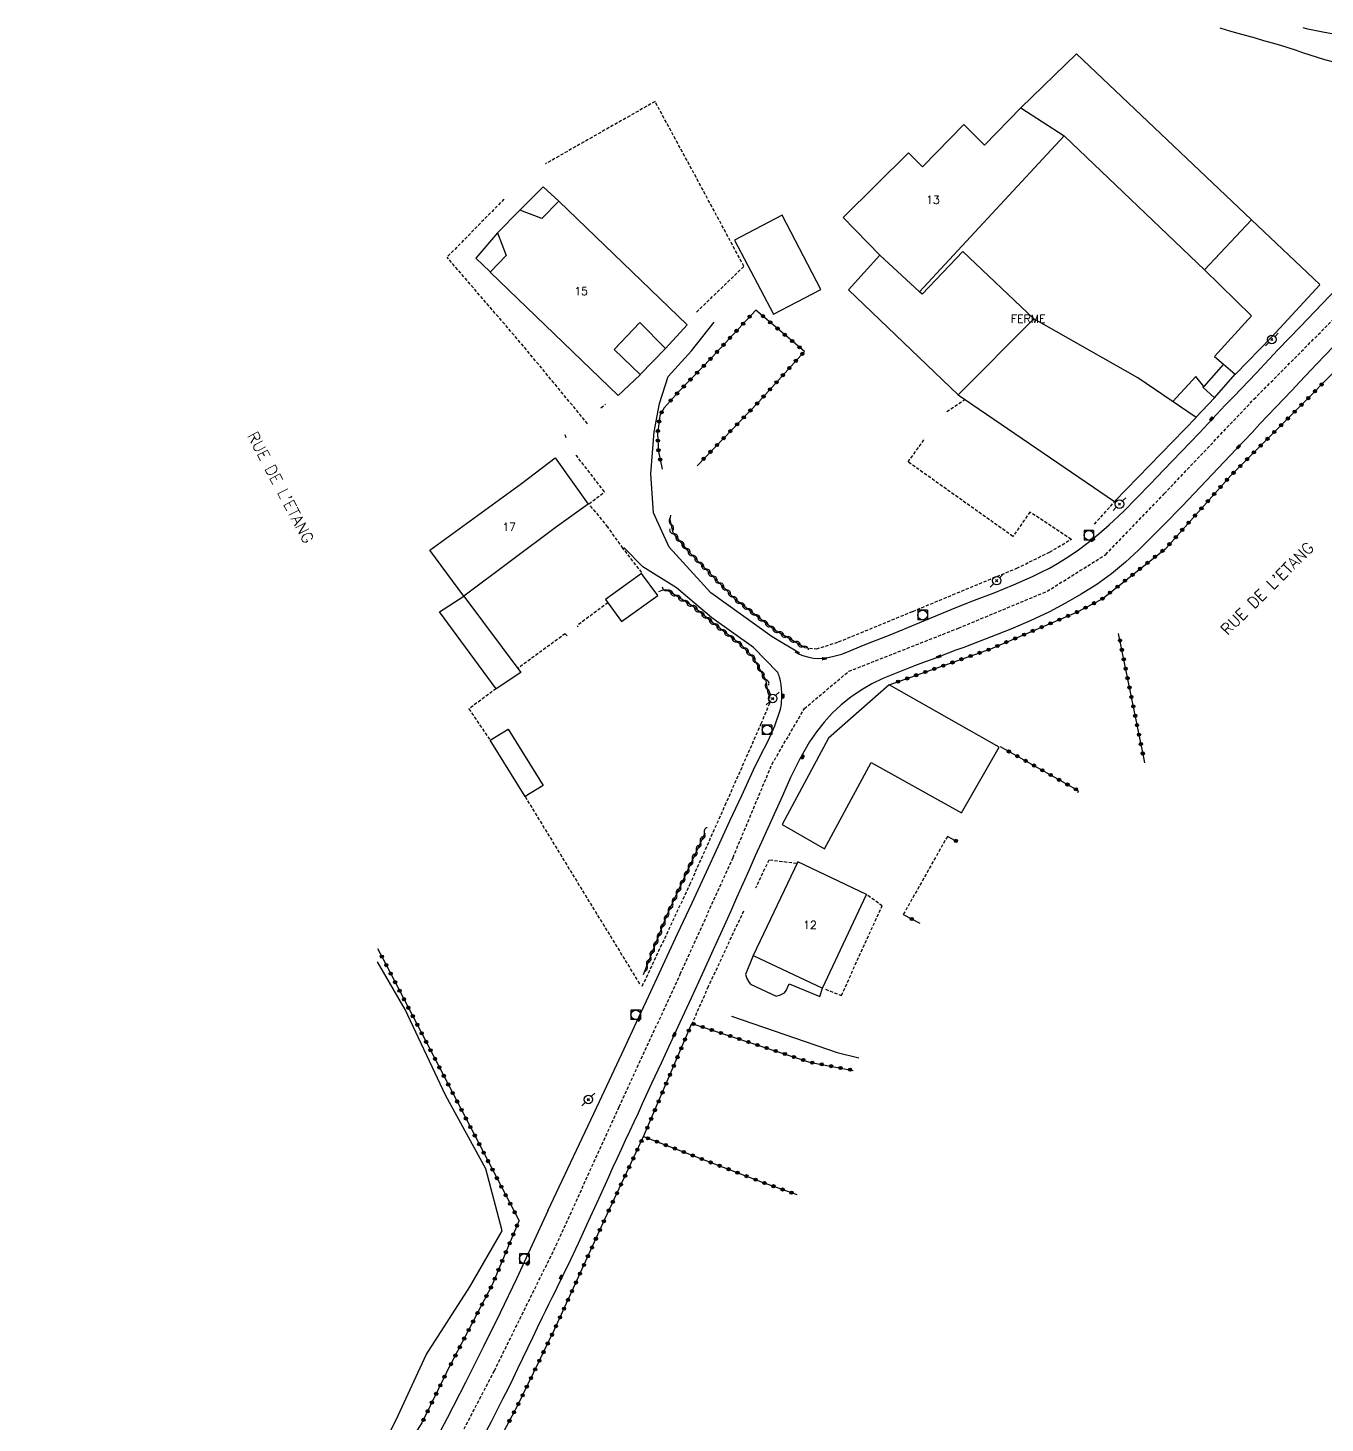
# Model space of a CAD drawing. Header units: millimetres. Extents: x 174998 to 176001, y 162000 to 163001.
# Drawn here: x 175634.8 to 175837.5, y 162390.3 to 162608.3 of the extents above; entities that cross this region are included whole.
import ezdxf
from ezdxf.enums import TextEntityAlignment as Align

# ---------------------------------------------------------------- set-up
doc = ezdxf.new("R2010")
doc.units = ezdxf.units.MM
doc.linetypes.add('DASHED', pattern=[0.75, 0.5, -0.25])
doc.layers.get('0').update_dxf_attribs({"linetype": 'CONTINUOUS'})
for name, color, linetype in [('W0001', 6, 'DASHED'), ('W0008', 7, 'CONTINUOUS'), ('W0014', 7, 'CONTINUOUS'), ('W0017', 7, 'CONTINUOUS'), ('W0101', 7, 'CONTINUOUS'), ('W0104', 1, 'CONTINUOUS'), ('W0112', 1, 'DASHED'), ('W0300', 7, 'CONTINUOUS'), ('W0310', 3, 'CONTINUOUS'), ('W0323', 7, 'CONTINUOUS'), ('W0401', 7, 'CONTINUOUS'), ('W0420', 7, 'CONTINUOUS'), ('W0473', 7, 'CONTINUOUS'), ('W0510', 5, 'CONTINUOUS'), ('W0984', 7, 'CONTINUOUS'), ('W0989', 7, 'CONTINUOUS'), ('W0991', 7, 'CONTINUOUS')]:
    doc.layers.add(name, color=color, linetype=linetype)
doc.styles.get("Standard").update_dxf_attribs({"font": 'romans.shx', "width": 0.85})

# ---------------------------------------------------------------- blocks, each defined once
blk = doc.blocks.new('T401')
for p, q in [((-0.3, 0.3), (0, 0.3)), ((-0.3, -0.25), (-0.3, 0.3)), ((-0.3, 0.15), (0, 0.15)), ((-0.3, 0), (0, 0)), ((0, 0.3), (0, -0.25)), ((-0.3, -0.15), (0, -0.15)), ((-0.3, -0.25), (-0.3, -0.3)), ((-0.3, -0.3), (0, -0.3)), ((0, -0.3), (0, -0.25))]:
    blk.add_line(p, q)
blk = doc.blocks.new('T420')
for p, q in [((0.75, 0.75), (-0.75, 0.75)), ((-0.75, 0.75), (-0.75, -0.75)), ((0.75, 0.75), (0.75, -0.75)), ((0.75, -0.75), (-0.75, -0.75))]:
    blk.add_line(p, q)
blk.add_ellipse((0, 0), major_axis=(-0.53, 0.53), ratio=1, start_param=3.926991, end_param=10.210176)
blk = doc.blocks.new('T473')
for p, q in [((-0.166667, 0.166667), (0.166667, -0.166667)), ((-0.166667, -0.166667), (0.166667, 0.166667)), ((0.500001, 0.500001), (1.000002, 1.000002)), ((-1.000002, -1.000002), (-0.500001, -0.500001))]:
    blk.add_line(p, q)
blk.add_ellipse((0, 0), major_axis=(0.471405, 0.471405), ratio=1, start_param=5.4977871438, end_param=11.780972451)
blk = doc.blocks.new('t310o')
at = {"color": 0, "linetype": 'Continuous'}
for centre, start, end in [((-0.5, 0.38), 216.8699, 323.1304), ((0.5, -0.37), 36.8699, 143.1303)]:
    blk.add_arc(centre, 0.625, start, end, dxfattribs=at)
blk = doc.blocks.new('t323o')
at = {"color": 0, "linetype": 'Continuous'}
for radius in [0.25, 0.15]:
    blk.add_circle((0, 0), radius, dxfattribs=at)

msp = doc.modelspace()

# ---------------------------------------------------------------- linework, layer by layer
at = {"layer": 'W0001'}
msp.add_lwpolyline([(175700.9, 162385.39), (175707.71, 162398.48), (175717.37, 162418.07), (175727.19, 162439.71), (175736.76, 162460.42), (175745, 162478.66), (175751.07, 162493.2), (175756.15, 162501.92), (175763.09, 162507.74), (175780.22, 162514.49), (175794.06, 162520.24), (175803.23, 162525.98), (175812.36, 162535.47), (175826.37, 162550.23), (175839.79, 162563.73), (175850.32, 162573.72), (175855.46, 162576.85), (175860.84, 162579.56), (175866.42, 162581.82), (175872.17, 162583.62)], dxfattribs=at)
at = {"layer": 'W0008'}
for points in [[(175838.81, 162558.47), (175836.17, 162555.7), (175833.54, 162552.94), (175832.29, 162551.63), (175831.04, 162550.32), (175829.8, 162549.01), (175828.56, 162547.69), (175827.32, 162546.38), (175826.08, 162545.06), (175824.83, 162543.75), (175823.59, 162542.44), (175820.78, 162539.47), (175817.98, 162536.49), (175815.15, 162533.54), (175812.28, 162530.63), (175810.31, 162528.66), (175808.34, 162526.68), (175806.3, 162524.77), (175804.15, 162522.99), (175801.82, 162521.32), (175799.41, 162519.79), (175796.94, 162518.36), (175794.42, 162517.03), (175791.43, 162515.61), (175788.38, 162514.34), (175785.31, 162513.15), (175782.24, 162511.95), (175781.03, 162511.48), (175779.83, 162511.02), (175778.62, 162510.56), (175777.41, 162510.11), (175776.2, 162509.66), (175774.99, 162509.21), (175773.78, 162508.76), (175772.58, 162508.3), (175771.53, 162507.89), (175770.48, 162507.47), (175769.44, 162507.05), (175768.39, 162506.63)], [(175736.7, 162452.88), (175735.23, 162449.7), (175733.75, 162446.52), (175732.28, 162443.34), (175730.81, 162440.15), (175730.15, 162438.72), (175729.49, 162437.3), (175728.83, 162435.87), (175728.16, 162434.44), (175727.5, 162433.02), (175726.84, 162431.59), (175726.18, 162430.16), (175725.52, 162428.73)], [(175716.06, 162423.47), (175724.13, 162440.53)], [(175725.52, 162428.73), (175723.96, 162425.27), (175722.38, 162421.81), (175720.78, 162418.37), (175719.16, 162414.93), (175718.67, 162413.91), (175718.18, 162412.89), (175717.68, 162411.87), (175717.18, 162410.86), (175716.68, 162409.84), (175716.18, 162408.82), (175715.68, 162407.81), (175715.18, 162406.79), (175714.41, 162405.19), (175713.64, 162403.59), (175712.88, 162401.99), (175712.11, 162400.39), (175711.34, 162398.79), (175710.57, 162397.19), (175709.79, 162395.6), (175708.99, 162394.01), (175707.18, 162390.5), (175705.34, 162387)], [(175716.06, 162423.47), (175713.63, 162418.13), (175711.14, 162412.81), (175708.61, 162407.52), (175706.03, 162402.26), (175703.21, 162396.65), (175700.34, 162391.08), (175697.41, 162385.52)]]:
    msp.add_lwpolyline(points, dxfattribs=at)
at = {"layer": 'W0014'}
for points in [[(175754.64, 162510.8), (175755.34, 162510.44), (175756.07, 162510.15), (175756.82, 162509.94), (175757.59, 162509.8), (175758.34, 162509.75), (175759.08, 162509.79), (175759.82, 162509.9), (175760.55, 162510.04), (175761.99, 162510.44), (175763.39, 162510.97), (175764.76, 162511.55), (175766.14, 162512.11), (175769.54, 162513.46), (175772.93, 162514.85), (175776.32, 162516.25), (175779.71, 162517.64), (175782.74, 162518.84), (175785.78, 162520.02), (175788.81, 162521.24), (175791.8, 162522.57), (175793.12, 162523.21), (175794.42, 162523.87), (175795.71, 162524.59), (175796.96, 162525.36), (175798.74, 162526.58), (175800.46, 162527.88), (175802.13, 162529.23), (175803.77, 162530.64), (175805.98, 162532.7), (175808.11, 162534.84), (175810.2, 162537.02), (175812.29, 162539.2), (175813.67, 162540.63), (175815.05, 162542.06), (175816.43, 162543.5), (175817.8, 162544.95), (175819.17, 162546.4), (175820.53, 162547.84), (175821.9, 162549.29), (175823.28, 162550.73), (175826.71, 162554.34), (175830.14, 162557.96), (175833.58, 162561.56), (175837.05, 162565.14), (175839.41, 162567.59)], [(175724.13, 162440.53), (175726.06, 162444.66), (175727.99, 162448.78), (175729.91, 162452.91), (175731.84, 162457.04), (175734.09, 162461.88), (175736.34, 162466.72), (175738.59, 162471.56), (175740.83, 162476.4), (175742.68, 162480.38), (175744.52, 162484.36), (175746.36, 162488.34), (175748.18, 162492.33), (175749.29, 162494.61), (175750.47, 162496.89), (175751.55, 162499.24), (175752.37, 162501.67), (175752.45, 162502.01), (175752.51, 162502.36), (175752.56, 162502.7), (175752.59, 162503.05), (175752.61, 162503.4), (175752.62, 162503.75), (175752.62, 162504.09), (175752.62, 162504.44), (175752.58, 162505.05), (175752.51, 162505.65), (175752.4, 162506.25), (175752.26, 162506.84), (175752.19, 162507.05), (175752.12, 162507.25), (175752.03, 162507.45), (175751.93, 162507.64)], [(175768.39, 162506.63), (175766.66, 162505.78), (175764.99, 162504.81), (175763.4, 162503.71), (175761.9, 162502.5), (175760.5, 162501.19), (175759.22, 162499.77), (175758.04, 162498.26), (175756.95, 162496.7), (175755.36, 162493.98), (175753.99, 162491.14), (175752.72, 162488.26), (175751.44, 162485.4), (175750.43, 162483.24), (175749.44, 162481.07), (175748.46, 162478.89), (175747.49, 162476.71), (175746.53, 162474.53), (175745.56, 162472.35), (175744.59, 162470.17), (175743.61, 162468), (175741.89, 162464.22), (175740.17, 162460.44), (175738.44, 162456.66), (175736.7, 162452.89)]]:
    msp.add_lwpolyline(points, dxfattribs=at)
at = {"layer": 'W0017'}
for points in [[(175755.38, 162510.55), (175751.13, 162513.11), (175741.51, 162520), (175735.02, 162527.14), (175732.59, 162532.48), (175732.13, 162538.58), (175732.69, 162545.17), (175733.52, 162549.57), (175734.88, 162553.81), (175738.5, 162557.8), (175742.06, 162562.29)], [(175751.92, 162507.63), (175748.18, 162511.47), (175741.69, 162516.11), (175736.14, 162520.8), (175730.89, 162524.06), (175727.91, 162527.09)]]:
    msp.add_lwpolyline(points, dxfattribs=at)
at = {"layer": 'W0101'}
for points in [[(175789.96, 162595.75), (175784.28, 162589.95)], [(175789.96, 162595.75), (175796.72, 162591.37)], [(175784.28, 162589.95), (175781.03, 162593.14), (175774.59, 162586.57), (175772.41, 162588.71), (175762.18, 162578.61), (175767.93, 162572.73)], [(175774.14, 162567.04), (175796.72, 162591.37)], [(175717.8, 162581.2), (175715.34, 162583.41), (175711.66, 162579.76)], [(175711.66, 162579.76), (175708.22, 162576.26)], [(175717.8, 162581.2), (175715.14, 162578.46), (175711.66, 162579.76)], [(175727.03, 162550.84), (175730.49, 162554.08), (175730.5, 162554.1), (175734.44, 162558.18), (175734.44, 162558.18), (175737.85, 162561.85), (175717.8, 162581.2)], [(175708.22, 162576.26), (175704.82, 162572.3), (175707.06, 162570.14)], [(175708.22, 162576.26), (175709.55, 162572.71), (175707.05, 162570.11)], [(175767.93, 162572.73), (175774.14, 162567.04)], [(175707.05, 162570.11), (175727.03, 162550.84)], [(175734.44, 162558.18), (175730.41, 162562.21), (175726.42, 162558.01), (175730.5, 162554.1)], [(175702.91, 162519.49), (175697.6, 162526.67), (175711.94, 162537.08), (175711.95, 162537.07), (175717.23, 162541.1), (175722.37, 162533.84), (175717.42, 162530.29), (175717.4, 162530.29), (175702.94, 162519.48), (175702.96, 162519.49)], [(175755.11, 162477.97), (175748.14, 162463.34), (175748.13, 162463.34)], [(175758.98, 162458.24), (175765.85, 162472.86), (175755.11, 162477.97)], [(175748.14, 162463.34), (175758.98, 162458.24)]]:
    msp.add_lwpolyline(points, dxfattribs=at)
at = {"layer": 'W0104'}
for points in [[(175836.67, 162568.17), (175826, 162578.27), (175798.68, 162604.22), (175789.96, 162595.75)], [(175796.72, 162591.37), (175818.65, 162570.48), (175818.66, 162570.48), (175826.02, 162563.28), (175820.21, 162556.91), (175821.63, 162555.71), (175818.57, 162552.22), (175817.32, 162553.77)], [(175818.65, 162570.48), (175826, 162578.27)], [(175767.93, 162572.73), (175763.01, 162567.33), (175780.18, 162550.92), (175804.57, 162534.26)], [(175817.33, 162547.41), (175808.23, 162553.61), (175791.97, 162562.81), (175780.9, 162573.33), (175774.55, 162566.65), (175774.14, 162567.04)], [(175804.57, 162534.26), (175817.33, 162547.41), (175817.3, 162547.39), (175820.2, 162550.45), (175820.21, 162550.46), (175823.47, 162554.16), (175823.48, 162554.16), (175829.18, 162560.01), (175836.68, 162568.14)], [(175780.18, 162550.92), (175791.97, 162562.81)], [(175821.63, 162555.71), (175823.47, 162554.16)], [(175817.32, 162553.77), (175813.7, 162549.88)], [(175820.21, 162550.46), (175818.4, 162552.11), (175818.57, 162552.22)], [(175707.99, 162505.02), (175699.15, 162517.04), (175702.91, 162519.49)], [(175702.96, 162519.49), (175711.85, 162507.57), (175707.99, 162505.02)], [(175769.37, 162505.62), (175759.92, 162497.32), (175752.67, 162483.81)], [(175752.68, 162483.8), (175759.29, 162480.02), (175766.57, 162493.49), (175780.71, 162485.64), (175786.6, 162495.91), (175769.37, 162505.62)], [(175748.13, 162463.34), (175746.94, 162460.35), (175747.15, 162459.77), (175747.5, 162459.15), (175747.71, 162458.88), (175751.74, 162457.01), (175752.43, 162457.2), (175753.04, 162457.53), (175753.28, 162457.85), (175753.78, 162458.91), (175758.55, 162456.93), (175758.99, 162458.24), (175758.98, 162458.24)]]:
    msp.add_lwpolyline(points, dxfattribs=at)
for points in [[(175758.72, 162567.4), (175752.66, 162578.99), (175745.24, 162575.11), (175751.31, 162563.52)], [(175730.71, 162523.04), (175725.08, 162518.98), (175727.59, 162515.5), (175733.22, 162519.56)], [(175712.5, 162488.16), (175707.05, 162496.96), (175709.88, 162498.7), (175715.32, 162489.9)]]:
    msp.add_lwpolyline(points, close=True, dxfattribs=at)
at = {"layer": 'W0112'}
for points in [[(175739.29, 162563.87), (175746.69, 162571.01), (175739.24, 162584.89), (175732.81, 162596.75), (175715.69, 162587.02)], [(175709.21, 162581.5), (175700.31, 162572.43)], [(175722.28, 162546.41), (175712.25, 162558.54), (175700.31, 162572.43)], [(175724.36, 162548.9), (175725.07, 162549.45)], [(175778.4, 162548.31), (175781.26, 162550.24)], [(175718.93, 162544.2), (175718.76, 162544.72)], [(175756.19, 162511.48), (175758.03, 162511.23), (175761.49, 162512.34), (175773.07, 162517.1), (175789.32, 162523.84), (175794.46, 162526.36), (175797.82, 162528.36), (175797.81, 162528.35), (175791.39, 162532.62), (175788.72, 162528.82), (175772.34, 162540.45), (175774.98, 162544.1)], [(175722.51, 162533.88), (175724.91, 162535.79), (175720.39, 162541.62)], [(175730.72, 162523.17), (175727.8, 162526.98), (175727.79, 162526.99), (175725.41, 162530.29), (175725.42, 162530.28), (175722.51, 162533.88)], [(175801.46, 162530.72), (175804.54, 162534.15)], [(175725.46, 162518.46), (175720.64, 162514.89), (175720.76, 162514.68)], [(175719.06, 162513.27), (175718.78, 162513.61), (175711.38, 162508.2)], [(175707.99, 162505.02), (175703.73, 162501.88), (175707.05, 162496.96)], [(175730.82, 162458.55), (175738.25, 162474.41), (175738.24, 162474.41), (175743.77, 162486.82), (175749.4, 162499.56), (175750.73, 162502.76), (175750.77, 162503.98), (175750.83, 162504.38)], [(175712.5, 162488.16), (175730.4, 162458.88)], [(175778.48, 162481.94), (175771.6, 162469.75)], [(175754.94, 162477.7), (175750.57, 162478.25), (175748.52, 162473.85)], [(175759.42, 162458.08), (175761.92, 162457.1), (175768.31, 162471.09), (175765.85, 162472.86)], [(175746.62, 162470.26), (175741.12, 162458.48), (175738.44, 162452.39)]]:
    msp.add_lwpolyline(points, dxfattribs=at)
at = {"layer": 'W0300'}
for points in [[(175697.04, 162400.96), (175703.88, 162411.59), (175708.92, 162420.33), (175706.39, 162429.99), (175700.06, 162441.53), (175693.79, 162454.9), (175689.44, 162462.34)], [(175744.78, 162453.84), (175761.25, 162448.21), (175764.66, 162447.37)], [(175666.65, 162346.55), (175677.69, 162363.86), (175686.78, 162379.51), (175692.66, 162391.47), (175697.04, 162400.96)]]:
    msp.add_lwpolyline(points, dxfattribs=at)
at = {"layer": 'W0310'}
for points in [[(175756.15, 162511.48), (175751.5, 162514.19), (175745.42, 162518.92), (175738.1, 162526.41), (175735.65, 162529.35), (175735.19, 162531.45), (175735.3, 162532.14)], [(175750.46, 162504.29), (175750.17, 162506.28), (175748.17, 162509.83), (175746.39, 162511.75), (175742.09, 162515.11), (175738.78, 162517.84), (175734.7, 162520.43), (175734.12, 162520.49), (175733.35, 162520.17)], [(175730.99, 162460.4), (175734.61, 162469.47), (175740.62, 162482.53)]]:
    msp.add_lwpolyline(points, dxfattribs=at)
at = {"layer": 'W0323'}
for points in [[(175769.37, 162505.62), (175785.25, 162511.24), (175798.71, 162516.98), (175802.61, 162519.01), (175812.66, 162527), (175822.75, 162538.31), (175834.69, 162550.25), (175844.99, 162560.7), (175852.87, 162568.89), (175861.5, 162573.34), (175864.82, 162573.8), (175868.78, 162572.51), (175872.3, 162570.29), (175874.16, 162567.37)], [(175748.55, 162564.18), (175741.67, 162556.75), (175736.57, 162551.49), (175734.25, 162548.92)], [(175739.37, 162539.86), (175748.98, 162549.79), (175756.14, 162557.7), (175748.55, 162564.18)], [(175734.25, 162548.92), (175733.55, 162547.68), (175733.2, 162544.79), (175733.35, 162542.09), (175733.91, 162539.34)], [(175809.34, 162493.45), (175809.1, 162494.51), (175805.23, 162513.66)], [(175798.89, 162488.79), (175798.98, 162489.07), (175786.8, 162495.96)], [(175780.07, 162481.12), (175778.48, 162481.94)], [(175771.59, 162469.76), (175774.17, 162468.38)], [(175689.46, 162464.45), (175690.69, 162462.08), (175711.56, 162421.9)], [(175731.02, 162435.06), (175738.57, 162452.73), (175756.95, 162446.68), (175763.77, 162445.4)], [(175724.94, 162422.14), (175731.02, 162435.06), (175749.57, 162427.92), (175754.98, 162425.99)], [(175679.96, 162291.23), (175659.72, 162308.46), (175673.86, 162329.74), (175680.61, 162340.48), (175687.54, 162351.53), (175694.27, 162362.65), (175699.2, 162370.64), (175705.63, 162382.29), (175711.37, 162393.1), (175717.09, 162404.89), (175724.95, 162422.13)], [(175700.23, 162398.18), (175707.41, 162411.96), (175711.56, 162421.9)], [(175700.23, 162398.18), (175696.39, 162390.33), (175688.76, 162378.34), (175680.32, 162364.56), (175671.38, 162350.42), (175663.62, 162338.63), (175652.08, 162321.28), (175634.83, 162335.59)]]:
    msp.add_lwpolyline(points, dxfattribs=at)
at = {"layer": 'W0510'}
for points in [[(175821.06, 162608.25), (175821.22, 162608.2), (175822.55, 162607.81), (175823.89, 162607.43), (175825.22, 162607.06), (175826.55, 162606.68), (175827.89, 162606.31), (175829.22, 162605.93), (175830.55, 162605.54), (175831.7, 162605.18), (175832.84, 162604.81), (175833.99, 162604.43), (175835.13, 162604.05), (175836.27, 162603.67), (175837.43, 162603.31), (175838.59, 162602.98)], [(175840.02, 162607.06), (175837.4, 162607.52), (175834.78, 162608.07), (175834.09, 162608.24)]]:
    msp.add_lwpolyline(points, dxfattribs=at)

# ---------------------------------------------------------------- block references
at = {"layer": 'W0310'}
for p, rotation in [((175735.36, 162530.67), 102.2229561226148), ((175735.74, 162529.24), 129.7749080698927), ((175736.7, 162528.08), 129.7749080698927), ((175737.66, 162526.93), 129.7749080698927), ((175738.67, 162525.82), 134.3536452557741), ((175739.72, 162524.75), 134.3536452557741), ((175740.77, 162523.68), 134.3536452557741), ((175741.81, 162522.6), 134.3536452557741), ((175734.77, 162520.38), 147.5797469803303), ((175742.86, 162521.53), 134.3536452557741), ((175743.91, 162520.46), 134.3536452557741), ((175736.04, 162519.57), 147.5797469803303), ((175737.31, 162518.77), 147.5797469803303), ((175738.57, 162517.97), 147.5797469803303), ((175744.96, 162519.39), 134.3536452557741), ((175746.09, 162518.4), 142.1478238800239), ((175747.27, 162517.48), 142.1478238800239), ((175739.75, 162517.04), 140.5433094090812), ((175740.91, 162516.08), 140.5433094090812), ((175748.46, 162516.56), 142.1478238800239), ((175749.64, 162515.64), 142.1478238800239), ((175742.06, 162515.13), 140.5433094090812), ((175743.24, 162514.21), 141.9454063433088), ((175744.43, 162513.28), 141.9454063433088), ((175750.82, 162514.72), 142.1478238800239), ((175752.06, 162513.87), 149.774230167183), ((175745.61, 162512.36), 141.9454063433088), ((175746.73, 162511.37), 133.0815717355783), ((175753.35, 162513.11), 149.774230167183), ((175754.65, 162512.36), 149.774230167183), ((175755.94, 162511.6), 149.774230167183), ((175747.76, 162510.28), 133.0815717355783), ((175748.61, 162509.06), 119.3493356833171), ((175749.35, 162507.75), 119.3493356833171), ((175750.08, 162506.44), 119.3493356833171), ((175750.36, 162504.98), 98.32771494387826), ((175740.56, 162482.4), 65.29445561140354), ((175739.94, 162481.04), 65.29445561140354), ((175738.68, 162478.31), 65.29445561140354), ((175739.31, 162479.67), 65.29445561140354), ((175738.06, 162476.95), 65.29445561140354), ((175736.8, 162474.22), 65.29445561140354), ((175737.43, 162475.59), 65.29445561140354), ((175735.55, 162471.5), 65.29445561140354), ((175736.18, 162472.86), 65.29445561140354), ((175734.92, 162470.14), 65.29445561140354), ((175733.77, 162467.36), 68.20185839598783), ((175734.33, 162468.76), 68.20185839598783), ((175733.22, 162465.97), 68.20185839598783), ((175732.1, 162463.19), 68.20185839598783), ((175732.66, 162464.58), 68.20185839598783), ((175731.55, 162461.79), 68.20185839598783)]:
    msp.add_blockref('t310o', p, dxfattribs=dict(at, rotation=rotation))
at = {"layer": 'W0323'}
for p, rotation in [((175746.57, 162562.04), 227.2144457014473), ((175747.59, 162563.14), 227.2144457014473), ((175749.67, 162563.22), 139.5543408157608), ((175750.81, 162562.25), 139.5543408157608), ((175744.53, 162559.84), 227.2144457014473), ((175745.55, 162560.94), 227.2144457014473), ((175751.95, 162561.28), 139.5543408157608), ((175753.09, 162560.3), 139.5543408157608), ((175754.24, 162559.33), 139.5543408157608), ((175742.5, 162557.64), 227.2144457014473), ((175743.52, 162558.74), 227.2144457014473), ((175755.38, 162558.36), 139.5543408157608), ((175755.82, 162557.34), 47.80573848506908), ((175740.43, 162555.47), 225.8785143223321), ((175741.47, 162556.54), 225.8785143223321), ((175753.8, 162555.12), 47.80573848506908), ((175754.81, 162556.23), 47.80573848506908), ((175738.34, 162553.31), 225.8785143223321), ((175739.38, 162554.39), 225.8785143223321), ((175751.79, 162552.89), 47.80573848506908), ((175752.79, 162554), 47.80573848506908), ((175736.26, 162551.15), 227.8378202916046), ((175737.3, 162552.24), 225.8785143223321), ((175749.77, 162550.67), 47.80573848506908), ((175750.78, 162551.78), 47.80573848506908), ((175835.92, 162551.49), 45.44722596961272), ((175836.97, 162552.56), 45.44722596961272), ((175735.26, 162550.04), 227.8378202916046), ((175747.71, 162548.49), 45.96187807833302), ((175748.76, 162549.57), 45.96187807833302), ((175833.81, 162549.36), 44.9808022190745), ((175834.87, 162550.42), 45.44722596961272), ((175733.44, 162546.77), 263.0213327059166), ((175733.84, 162548.19), 240.8829652197096), ((175745.63, 162546.33), 45.96187807833302), ((175746.67, 162547.41), 45.96187807833302), ((175831.69, 162547.24), 44.9808022190745), ((175832.75, 162548.3), 44.9808022190745), ((175733.26, 162545.28), 263.0213327059166), ((175743.54, 162544.17), 45.96187807833302), ((175744.58, 162545.25), 45.96187807833302), ((175828.5, 162544.06), 44.9808022190745), ((175829.56, 162545.12), 44.9808022190745), ((175830.63, 162546.18), 44.9808022190745), ((175733.26, 162543.78), 273.1880785249288), ((175733.34, 162542.28), 273.1880785249288), ((175741.46, 162542.02), 45.96187807833302), ((175742.5, 162543.1), 45.96187807833302), ((175826.38, 162541.94), 44.9808022190745), ((175827.44, 162543), 44.9808022190745), ((175733.61, 162540.81), 281.4779313461298), ((175740.41, 162540.94), 45.96187807833302), ((175824.26, 162539.82), 44.9808022190745), ((175825.32, 162540.88), 44.9808022190745), ((175822.17, 162537.66), 48.24372812603194), ((175823.2, 162538.76), 44.9808022190745), ((175820.18, 162535.43), 48.24372812603194), ((175821.17, 162536.54), 48.24372812603194), ((175818.18, 162533.19), 48.24372812603194), ((175819.18, 162534.31), 48.24372812603194), ((175817.18, 162532.07), 48.24372812603194), ((175815.18, 162529.83), 48.24372812603194), ((175816.18, 162530.95), 48.24372812603194), ((175813.18, 162527.59), 48.24372812603194), ((175814.18, 162528.71), 48.24372812603194), ((175809.75, 162524.69), 38.53018001481554), ((175810.93, 162525.63), 38.53018001481554), ((175812.1, 162526.56), 38.53018001481554), ((175807.41, 162522.82), 38.53018001481554), ((175808.58, 162523.76), 38.53018001481554), ((175805.06, 162520.96), 38.53018001481554), ((175806.23, 162521.89), 38.53018001481554), ((175801.4, 162518.37), 27.45685566677009), ((175802.71, 162519.09), 38.53018001481554), ((175803.89, 162520.02), 38.53018001481554), ((175795.98, 162515.81), 23.07521477946369), ((175797.36, 162516.4), 23.07521477946369), ((175798.73, 162516.99), 27.45685566677009), ((175800.07, 162517.68), 27.45685566677009), ((175791.84, 162514.05), 23.07521477946369), ((175793.22, 162514.64), 23.07521477946369), ((175794.6, 162515.23), 23.07521477946369), ((175786.32, 162511.7), 23.07521477946369), ((175787.7, 162512.29), 23.07521477946369), ((175789.08, 162512.87), 23.07521477946369), ((175790.46, 162513.46), 23.07521477946369), ((175805.45, 162512.55), 101.4174701190255), ((175780.69, 162509.63), 19.48835016884626), ((175782.1, 162510.13), 19.48835016884626), ((175783.51, 162510.63), 19.48835016884626), ((175784.93, 162511.13), 19.48835016884626), ((175805.75, 162511.08), 101.4174701190255), ((175806.04, 162509.61), 101.4174701190255), ((175773.62, 162507.13), 19.48835016884626), ((175775.03, 162507.63), 19.48835016884626), ((175776.44, 162508.13), 19.48835016884626), ((175777.86, 162508.63), 19.48835016884626), ((175779.27, 162509.13), 19.48835016884626), ((175806.34, 162508.14), 101.4174701190255), ((175770.79, 162506.13), 19.48835016884626), ((175772.2, 162506.63), 19.48835016884626), ((175806.64, 162506.67), 101.4174701190255), ((175806.94, 162505.2), 101.4174701190255), ((175807.23, 162503.73), 101.4174701190255), ((175807.53, 162502.26), 101.4174701190255), ((175807.83, 162500.79), 101.4174701190255), ((175808.12, 162499.32), 101.4174701190255), ((175808.42, 162497.85), 101.4174701190255), ((175808.72, 162496.38), 101.4174701190255), ((175788.1, 162495.22), 150.5049002381385), ((175789.41, 162494.48), 150.5049002381385), ((175809.01, 162494.91), 101.4174701190255), ((175790.71, 162493.75), 150.5049002381385), ((175792.02, 162493.01), 150.5049002381385), ((175793.33, 162492.27), 150.5049002381385), ((175794.63, 162491.53), 150.5049002381385), ((175795.94, 162490.79), 150.5049002381385), ((175797.24, 162490.05), 150.5049002381385), ((175798.55, 162489.31), 150.5049002381385), ((175779.81, 162481.25), 152.7246955270479), ((175772.91, 162469.05), 331.9114442609525), ((175690.12, 162463.17), 297.4963894434121), ((175690.82, 162461.84), 297.4480223306152), ((175691.51, 162460.51), 297.4480223306152), ((175692.2, 162459.18), 297.4480223306152), ((175692.89, 162457.84), 297.4480223306152), ((175693.58, 162456.51), 297.4480223306152), ((175694.27, 162455.18), 297.4480223306152), ((175694.97, 162453.85), 297.4480223306152), ((175695.66, 162452.52), 297.4480223306152), ((175738.84, 162452.64), 341.801952411133), ((175696.35, 162451.19), 297.4480223306152), ((175738.09, 162451.61), 66.8663964038513), ((175740.26, 162452.17), 341.801952411133), ((175741.69, 162451.7), 341.801952411133), ((175743.11, 162451.23), 341.801952411133), ((175744.54, 162450.77), 341.801952411133), ((175697.04, 162449.86), 297.4480223306152), ((175697.73, 162448.53), 297.4480223306152), ((175736.91, 162448.85), 66.8663964038513), ((175737.5, 162450.23), 66.8663964038513), ((175745.96, 162450.3), 341.801952411133), ((175747.39, 162449.83), 341.801952411133), ((175748.81, 162449.36), 341.801952411133), ((175750.24, 162448.89), 341.801952411133), ((175751.66, 162448.42), 341.801952411133), ((175698.42, 162447.2), 297.4480223306152), ((175735.74, 162446.09), 66.8663964038513), ((175736.32, 162447.47), 66.8663964038513), ((175753.09, 162447.96), 341.801952411133), ((175754.51, 162447.49), 341.801952411133), ((175755.94, 162447.02), 341.801952411133), ((175757.38, 162446.6), 349.3471161124734), ((175758.85, 162446.33), 349.3471161124734), ((175760.33, 162446.05), 349.3471161124734), ((175699.11, 162445.86), 297.4480223306152), ((175699.8, 162444.53), 297.4480223306152), ((175735.15, 162444.71), 66.8663964038513), ((175761.8, 162445.77), 349.3471161124734), ((175763.28, 162445.5), 349.3471161124734), ((175700.5, 162443.2), 297.4480223306152), ((175701.19, 162441.87), 297.4480223306152), ((175733.97, 162441.95), 66.8663964038513), ((175734.56, 162443.33), 66.8663964038513), ((175701.88, 162440.54), 297.4480223306152), ((175733.38, 162440.57), 66.8663964038513), ((175702.57, 162439.21), 297.4480223306152), ((175703.26, 162437.88), 297.4480223306152), ((175732.2, 162437.81), 66.8663964038513), ((175732.79, 162439.19), 66.8663964038513), ((175703.95, 162436.55), 297.4480223306152), ((175704.64, 162435.22), 297.4480223306152), ((175731.61, 162436.44), 66.8663964038513), ((175705.34, 162433.88), 297.4480223306152), ((175730.05, 162433), 64.78691129017272), ((175730.69, 162434.36), 64.78691129017272), ((175731.7, 162434.79), 338.957108078628), ((175733.1, 162434.26), 338.957108078628), ((175734.5, 162433.72), 338.957108078628), ((175735.9, 162433.18), 338.957108078628), ((175706.03, 162432.55), 297.4480223306152), ((175706.72, 162431.22), 297.4480223306152), ((175729.41, 162431.64), 64.78691129017272), ((175737.3, 162432.64), 338.957108078628), ((175738.7, 162432.1), 338.957108078628), ((175740.1, 162431.56), 338.957108078628), ((175741.5, 162431.02), 338.957108078628), ((175707.41, 162429.89), 297.4480223306152), ((175708.1, 162428.56), 297.4480223306152), ((175728.14, 162428.93), 64.78691129017272), ((175728.77, 162430.29), 64.78691129017272), ((175742.9, 162430.49), 338.957108078628), ((175744.3, 162429.95), 338.957108078628), ((175745.7, 162429.41), 338.957108078628), ((175747.1, 162428.87), 338.957108078628), ((175708.79, 162427.23), 297.4480223306152), ((175727.5, 162427.57), 64.78691129017272), ((175748.5, 162428.33), 338.957108078628), ((175749.9, 162427.8), 340.3175260256641), ((175751.31, 162427.3), 340.3175260256641), ((175752.73, 162426.79), 340.3175260256641), ((175709.48, 162425.9), 297.4480223306152), ((175710.18, 162424.57), 297.4480223306152), ((175726.22, 162424.86), 64.78691129017272), ((175726.86, 162426.21), 64.78691129017272), ((175754.14, 162426.29), 340.3175260256641), ((175710.87, 162423.24), 297.4480223306152), ((175725.58, 162423.5), 64.78691129017272), ((175711.25, 162421.15), 67.33840857609644), ((175724.19, 162420.46), 65.48619952372866), ((175724.81, 162421.82), 65.48619952372866), ((175710.09, 162418.38), 67.33840857609644), ((175710.67, 162419.77), 67.33840857609644), ((175722.95, 162417.73), 65.48619952372866), ((175723.57, 162419.09), 65.48619952372866), ((175708.93, 162415.62), 67.33840857609644), ((175709.51, 162417), 67.33840857609644), ((175722.32, 162416.36), 65.48619952372866), ((175708.36, 162414.23), 67.33840857609644), ((175721.08, 162413.63), 65.48619952372866), ((175721.7, 162415), 65.48619952372866), ((175707.16, 162411.48), 62.50829768310304), ((175707.78, 162412.85), 67.33840857609644), ((175720.46, 162412.27), 65.48619952372866), ((175706.47, 162410.15), 62.50829768310304), ((175719.21, 162409.54), 65.48619952372866), ((175719.83, 162410.9), 65.48619952372866), ((175705.08, 162407.49), 62.50829768310304), ((175705.77, 162408.82), 62.50829768310304), ((175717.97, 162406.81), 65.48619952372866), ((175718.59, 162408.17), 65.48619952372866), ((175703.7, 162404.83), 62.50829768310304), ((175704.39, 162406.16), 62.50829768310304), ((175717.34, 162405.44), 65.48619952372866), ((175703, 162403.5), 62.50829768310304), ((175716.05, 162402.74), 64.09944452861122), ((175716.7, 162404.09), 64.09944452861122), ((175701.62, 162400.84), 62.50829768310304), ((175702.31, 162402.17), 62.50829768310304), ((175715.39, 162401.39), 64.09944452861122), ((175700.93, 162399.51), 62.50829768310304), ((175714.08, 162398.69), 64.09944452861122), ((175714.74, 162400.04), 64.09944452861122), ((175699.27, 162396.2), 243.9246444161825), ((175699.92, 162397.54), 243.9246444161825), ((175712.77, 162395.99), 64.09944452861122), ((175713.43, 162397.34), 64.09944452861122), ((175698.61, 162394.85), 243.9246444161825), ((175712.12, 162394.64), 64.09944452861122), ((175697.29, 162392.15), 243.9246444161825), ((175697.95, 162393.5), 243.9246444161825), ((175710.77, 162391.97), 62.06110216248499), ((175711.46, 162393.29), 64.09944452861122), ((175696.63, 162390.81), 243.9246444161825), ((175710.06, 162390.64), 62.06110216248499)]:
    msp.add_blockref('t323o', p, dxfattribs=dict(at, rotation=rotation))
at = {"layer": 'W0401'}
for p, rotation in [((175819.89, 162547.05), 316.6134601844472), ((175823.85, 162542.9), 136.4292347282918), ((175801.27, 162528.16), 308.8631728162474), ((175759.27, 162509.58), 276.7348508850995), ((175777.12, 162510.18), 110.2786943587391), ((175752.92, 162503.88), 359.6266034031528), ((175755.72, 162494.42), 151.381775576257), ((175730.46, 162453.37), 334.997897882777), ((175735.68, 162451.03), 155.1370545630651), ((175712.82, 162415.3), 154.9602892673452), ((175717.99, 162413.15), 154.0833749401856)]:
    msp.add_blockref('T401', p, dxfattribs=dict(at, rotation=rotation))
at = {"layer": 'W0420'}
for p in [(175800.58, 162529), (175774.61, 162516.53), (175750.32, 162498.6), (175729.8, 162454.07), (175712.39, 162415.99)]:
    msp.add_blockref('T420', p, dxfattribs=at)
at = {"layer": 'W0473'}
for p in [(175829.18, 162559.56), (175805.37, 162533.86), (175786.19, 162521.9), (175751.19, 162503.49), (175722.39, 162440.86)]:
    msp.add_blockref('T473', p, dxfattribs=at)

# ---------------------------------------------------------------- texts
at = {"layer": 'W0984'}
msp.add_text('FERME  ', height=1.25, dxfattribs=at).set_placement((175791.97, 162562.81), align=Align.MIDDLE_CENTER)
at = {"layer": 'W0989'}
for rotation, p in [(297.7287, (175669.05, 162544.6)), (44.8836, (175822.25, 162513.26))]:
    msp.add_text("RUE DE L'ETANG  ", height=1.75, rotation=rotation, dxfattribs=at).set_placement(p)
at = {"layer": 'W0991'}
for s, p in [('13', (175776.23, 162581.4)), ('15', (175721.26, 162567.13)), ('17', (175710.01, 162530.29)), ('12', (175757.01, 162468.11))]:
    msp.add_text(s, height=1.25, dxfattribs=at).set_placement(p, align=Align.MIDDLE_CENTER)

doc.saveas('drawing.dxf')
